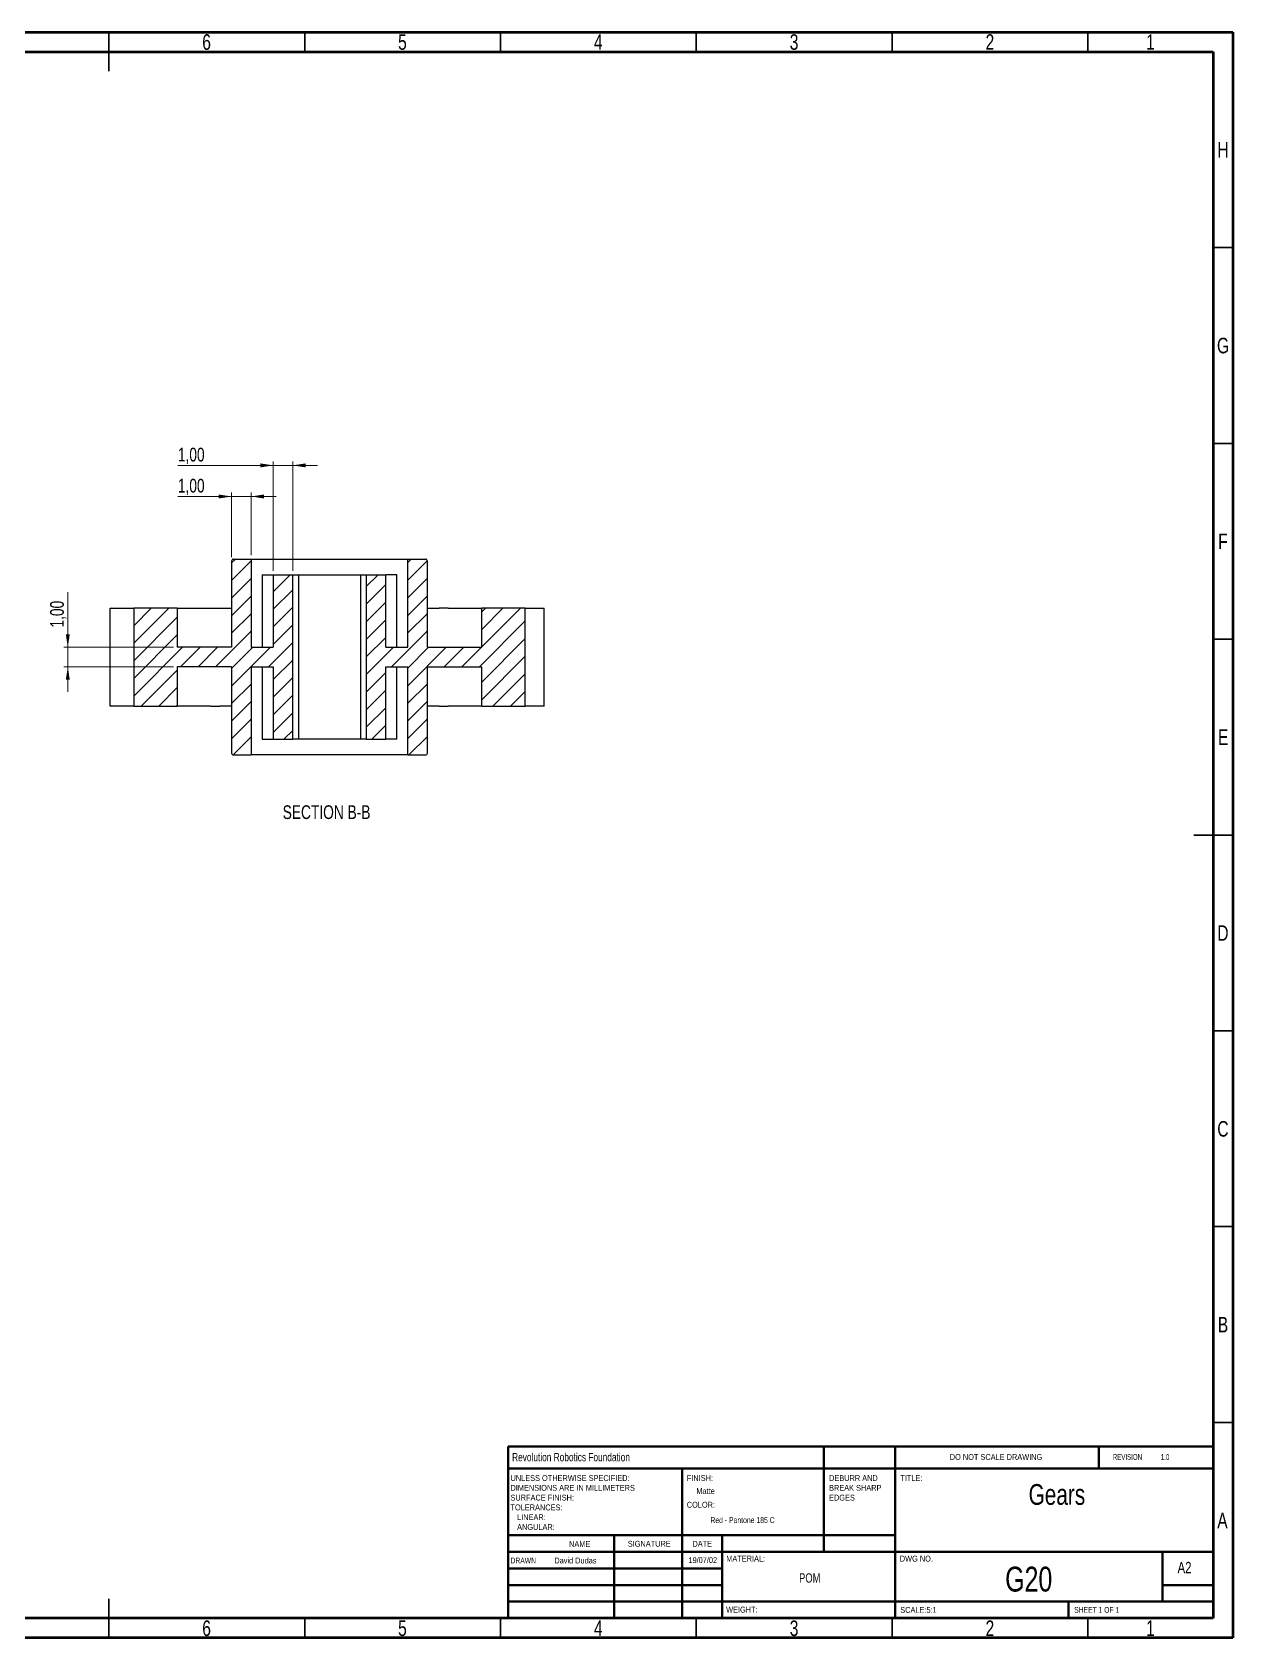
# Model space of a CAD drawing. Header units: millimetres. Extents: x 15 to 589, y 5 to 415.
# Drawn here: x 282.4 to 589, y 5 to 415 of the extents above; entities that cross this region are included whole.
import ezdxf

# ---------------------------------------------------------------- set-up
doc = ezdxf.new("R2010")
doc.units = ezdxf.units.MM
doc.styles.add('SLDTEXTSTYLE0', font='TXT', dxfattribs={"width": 0.75})
doc.styles.add('SLDTEXTSTYLE1', font='TXT', dxfattribs={"width": 0.686449})
doc.styles.add('SLDTEXTSTYLE2', font='TXT', dxfattribs={"width": 0.625})
doc.styles.add('SLDTEXTSTYLE3', font='TXT', dxfattribs={"width": 0.6875})
doc.styles.add('SLDTEXTSTYLE4', font='TXT', dxfattribs={"width": 0.697368})
doc.dimstyles.new('SLDDIMSTYLE1', dxfattribs={"dimtxt": 3.5, "dimasz": 3.302, "dimexe": 0, "dimexo": 0.0625, "dimgap": 0.875, "dimtad": 1, "dimlfac": 0.2, "dimrnd": 1e-09, "dimzin": 12, "dimdsep": 46, "dimtxsty": 'SLDTEXTSTYLE0', "dimsah": 1, "dimcen": 0.09, "dimadec": 0, "dimazin": 3, "dimtfac": 1, "dimtmove": 0, "dimatfit": 0, "dimfxl": 0, "dimfrac": 2, "dimtolj": 1, "dimtzin": 12, "dimarcsym": 0})

# ---------------------------------------------------------------- blocks, each defined once
blk = doc.blocks.new('SW_NOTE_0')
at = {"color": 0, "linetype": 'Continuous', "lineweight": 0, "char_height": 1.5, "attachment_point": 1, "style": 'SLDTEXTSTYLE0'}
for s, insert in [('UNLESS OTHERWISE SPECIFIED:', (0, 1.93)), ('SURFACE FINISH:', (0, -3.07)), ('DIMENSIONS ARE IN MILLIMETERS', (0, -0.57)), ('TOLERANCES:', (0, -5.57)), ('LINEAR:', (1.69, -8.07)), ('ANGULAR:', (1.69, -10.57))]:
    blk.add_mtext(s, dxfattribs=dict(at, insert=insert))
blk = doc.blocks.new('SW_NOTE_0_1')
at = {"color": 0, "linetype": 'Continuous', "lineweight": 0, "char_height": 1.5, "attachment_point": 1, "style": 'SLDTEXTSTYLE0'}
for s, insert in [('DEBURR AND', (0, 1.93)), ('BREAK SHARP', (0, -0.57)), ('EDGES', (0, -3.07))]:
    blk.add_mtext(s, dxfattribs=dict(at, insert=insert))
blk = doc.blocks.new('_D_13')
at = {"color": 7, "linetype": 'Continuous', "lineweight": 0}
for p, q in [((291.52, 257.93), (291.52, 272.02)), ((318.48, 257.93), (290.52, 257.93)), ((291.52, 257.93), (291.52, 252.93)), ((318.48, 252.93), (290.52, 252.93)), ((291.52, 252.93), (291.52, 246.58))]:
    blk.add_line(p, q, dxfattribs=at)
at = {"color": 7, "linetype": 'Continuous', "lineweight": 18}
for points in [[(291.52, 257.93), (292.02, 261.23), (291.01, 261.23)], [(291.52, 252.93), (291.01, 249.63), (292.02, 249.63)]]:
    blk.add_solid(points, dxfattribs=at)
at = {"color": 7, "linetype": 'Continuous', "lineweight": 18, "insert": (287, 262.97), "char_height": 3.5, "attachment_point": 1, "rotation": 90, "style": 'SLDTEXTSTYLE0'}
blk.add_mtext('1,00', dxfattribs=at)
blk = doc.blocks.new('_D_14')
at = {"color": 7, "linetype": 'Continuous', "lineweight": 0}
for p, q in [((333.34, 296.43), (319.62, 296.43)), ((333.34, 280.93), (333.34, 297.43)), ((333.34, 296.43), (338.34, 296.43)), ((338.34, 281.43), (338.34, 297.43)), ((338.34, 296.43), (344.69, 296.43))]:
    blk.add_line(p, q, dxfattribs=at)
at = {"color": 7, "linetype": 'Continuous', "lineweight": 18}
for points in [[(333.34, 296.43), (330.04, 296.94), (330.04, 295.92)], [(338.34, 296.43), (341.64, 295.92), (341.64, 296.94)]]:
    blk.add_solid(points, dxfattribs=at)
at = {"color": 7, "linetype": 'Continuous', "lineweight": 18, "insert": (319.62, 300.94), "char_height": 3.5, "attachment_point": 1, "style": 'SLDTEXTSTYLE0'}
blk.add_mtext('1,00', dxfattribs=at)
blk = doc.blocks.new('_D_15')
at = {"color": 7, "linetype": 'Continuous', "lineweight": 0}
for p, q in [((343.96, 304.37), (319.62, 304.37)), ((343.96, 277.43), (343.96, 305.37)), ((343.96, 304.37), (348.96, 304.37)), ((348.96, 277.43), (348.96, 305.37)), ((348.96, 304.37), (355.31, 304.37))]:
    blk.add_line(p, q, dxfattribs=at)
at = {"color": 7, "linetype": 'Continuous', "lineweight": 18}
for points in [[(343.96, 304.37), (340.66, 304.88), (340.66, 303.86)], [(348.96, 304.37), (352.26, 303.86), (352.26, 304.88)]]:
    blk.add_solid(points, dxfattribs=at)
at = {"color": 7, "linetype": 'Continuous', "lineweight": 18, "insert": (319.62, 308.88), "char_height": 3.5, "attachment_point": 1, "style": 'SLDTEXTSTYLE0'}
blk.add_mtext('1,00', dxfattribs=at)

msp = doc.modelspace()

# ---------------------------------------------------------------- hatches: boundary and pattern name
at = {"linetype": 'Continuous', "lineweight": 18}
h = msp.add_hatch(dxfattribs=at)
h.set_pattern_fill('ANSI31', style=0)
edge = h.paths.add_edge_path(flags=0)
edge.add_line((319.479, 267.931), (308.349, 267.931))
edge.add_line((308.349, 267.931), (308.349, 242.931))
edge.add_line((308.349, 242.931), (319.479, 242.931))
edge.add_line((319.479, 242.931), (319.479, 252.931))
edge.add_line((319.479, 252.931), (333.338, 252.931))
edge.add_line((333.338, 252.931), (333.338, 230.931))
edge.add_arc((333.838, 230.931), 0.5, 180, 270)
edge.add_line((333.838, 230.431), (338.338, 230.431))
edge.add_line((338.338, 230.431), (338.338, 252.931))
edge.add_line((338.338, 252.931), (343.963, 252.931))
edge.add_line((343.963, 252.931), (343.963, 234.431))
edge.add_line((343.963, 234.431), (348.963, 234.431))
edge.add_line((348.963, 234.431), (348.963, 276.431))
edge.add_line((348.963, 276.431), (343.963, 276.431))
edge.add_line((343.963, 276.431), (343.963, 257.931))
edge.add_line((343.963, 257.931), (338.338, 257.931))
edge.add_line((338.338, 257.931), (338.338, 280.431))
edge.add_line((338.338, 280.431), (333.838, 280.431))
edge.add_arc((333.838, 279.931), 0.5, 90, 180)
edge.add_line((333.338, 279.931), (333.338, 257.931))
edge.add_line((333.338, 257.931), (319.479, 257.931))
edge.add_line((319.479, 257.931), (319.479, 267.931))
h = msp.add_hatch(dxfattribs=at)
h.set_pattern_fill('ANSI31', style=0)
edge = h.paths.add_edge_path(flags=0)
edge.add_line((397.196, 252.931), (397.196, 242.931))
edge.add_line((397.196, 242.931), (408.326, 242.931))
edge.add_line((408.326, 242.931), (408.326, 267.931))
edge.add_line((408.326, 267.931), (397.196, 267.931))
edge.add_line((397.196, 267.931), (397.196, 257.931))
edge.add_line((397.196, 257.931), (383.338, 257.931))
edge.add_line((383.338, 257.931), (383.338, 279.931))
edge.add_arc((382.838, 279.931), 0.5, 0, 90)
edge.add_line((382.838, 280.431), (378.338, 280.431))
edge.add_line((378.338, 280.431), (378.338, 257.931))
edge.add_line((378.338, 257.931), (372.713, 257.931))
edge.add_line((372.713, 257.931), (372.713, 276.431))
edge.add_line((372.713, 276.431), (367.713, 276.431))
edge.add_line((367.713, 276.431), (367.713, 234.431))
edge.add_line((367.713, 234.431), (372.713, 234.431))
edge.add_line((372.713, 234.431), (372.713, 252.931))
edge.add_line((372.713, 252.931), (378.338, 252.931))
edge.add_line((378.338, 252.931), (378.338, 230.431))
edge.add_line((378.338, 230.431), (382.838, 230.431))
edge.add_arc((382.838, 230.931), 0.5, 270, 360)
edge.add_line((383.338, 230.931), (383.338, 252.931))
edge.add_line((383.338, 252.931), (397.196, 252.931))

# ---------------------------------------------------------------- linework, layer by layer
at = {"color": 7, "linetype": 'Continuous', "lineweight": 70}
for p, q in [((15, 415), (589, 415)), ((589, 415), (589, 5)), ((20, 410), (584, 410)), ((584, 410), (584, 10)), ((584, 10), (20, 10)), ((589, 5), (15, 5))]:
    msp.add_line(p, q, dxfattribs=at)
at = {"color": 7, "linetype": 'Continuous', "lineweight": 35}
for p, q in [((302, 415), (302, 405)), ((302, 410), (302, 415)), ((352, 410), (352, 415)), ((402, 410), (402, 415)), ((452, 410), (452, 415)), ((502, 410), (502, 415)), ((552, 410), (552, 415)), ((584, 360), (589, 360)), ((584, 310), (589, 310)), ((584, 260), (589, 260)), ((589, 210), (579, 210)), ((584, 210), (589, 210)), ((584, 160), (589, 160)), ((584, 110), (589, 110)), ((584, 60), (589, 60)), ((302, 5), (302, 15)), ((302, 10), (302, 5)), ((352, 10), (352, 5)), ((402, 10), (402, 5)), ((452, 10), (452, 5)), ((502, 10), (502, 5)), ((552, 10), (552, 5))]:
    msp.add_line(p, q, dxfattribs=at)
at = {"color": 7, "linetype": 'Continuous', "lineweight": 25}
for p, q in [((333.338, 279.931), (333.338, 257.931)), ((333.838, 280.431), (338.338, 280.431)), ((338.338, 280.431), (338.338, 257.931)), ((338.338, 280.431), (344.196, 280.431)), ((344.196, 280.431), (378.338, 280.431)), ((378.338, 257.931), (378.338, 280.431)), ((378.338, 280.431), (382.838, 280.431)), ((383.338, 257.931), (383.338, 279.931)), ((341.176, 276.431), (341.176, 257.931)), ((341.176, 276.431), (343.963, 276.431)), ((343.963, 276.431), (343.963, 257.931)), ((343.963, 276.431), (348.963, 276.431)), ((348.963, 234.431), (348.963, 276.431)), ((348.963, 276.431), (350.463, 276.431)), ((350.463, 276.431), (350.463, 234.431)), ((350.463, 276.431), (366.213, 276.431)), ((366.213, 276.431), (366.213, 234.431)), ((366.213, 276.431), (367.713, 276.431)), ((367.713, 276.431), (367.713, 234.431)), ((367.713, 276.431), (372.713, 276.431)), ((372.713, 257.931), (372.713, 276.431)), ((375.5, 276.431), (372.713, 276.431)), ((375.5, 257.931), (375.5, 276.431)), ((302.313, 242.931), (302.313, 267.931)), ((302.313, 267.931), (302.903, 267.931)), ((302.903, 267.931), (303.694, 267.931)), ((303.694, 267.931), (304.492, 267.931)), ((304.492, 267.931), (305.294, 267.931)), ((305.294, 267.931), (306.101, 267.931)), ((306.101, 267.931), (306.912, 267.931)), ((306.912, 267.931), (307.726, 267.931)), ((307.726, 267.931), (308.349, 267.931)), ((308.349, 267.931), (308.349, 242.931)), ((319.479, 267.931), (308.349, 267.931)), ((319.479, 267.931), (319.479, 257.931)), ((319.479, 267.931), (329.15, 267.931)), ((329.15, 267.931), (333.338, 267.931)), ((383.338, 267.931), (386.37, 267.931)), ((388.599, 267.931), (386.37, 267.931)), ((388.599, 267.931), (397.196, 267.931)), ((397.196, 257.931), (397.196, 267.931)), ((408.326, 267.931), (397.196, 267.931)), ((408.326, 242.931), (408.326, 267.931)), ((408.326, 267.931), (409.038, 267.931)), ((409.038, 267.931), (409.778, 267.931)), ((409.778, 267.931), (410.507, 267.931)), ((410.507, 267.931), (411.227, 267.931)), ((411.227, 267.931), (411.935, 267.931)), ((411.935, 267.931), (412.633, 267.931)), ((412.633, 267.931), (413.148, 267.931)), ((413.148, 242.931), (413.148, 267.931)), ((333.338, 257.931), (319.479, 257.931)), ((338.338, 257.931), (343.963, 257.931)), ((372.713, 257.931), (378.338, 257.931)), ((383.338, 257.931), (397.196, 257.931)), ((333.338, 252.931), (319.479, 252.931)), ((319.479, 252.931), (319.479, 242.931)), ((333.338, 252.931), (333.338, 230.931)), ((338.338, 252.931), (343.963, 252.931)), ((338.338, 252.931), (338.338, 230.431)), ((341.176, 252.931), (341.176, 234.431)), ((343.963, 252.931), (343.963, 234.431)), ((372.713, 252.931), (378.338, 252.931)), ((372.713, 234.431), (372.713, 252.931)), ((375.5, 234.431), (375.5, 252.931)), ((378.338, 230.431), (378.338, 252.931)), ((383.338, 230.931), (383.338, 252.931)), ((383.338, 252.931), (397.196, 252.931)), ((397.196, 242.931), (397.196, 252.931)), ((302.903, 242.931), (302.313, 242.931)), ((303.694, 242.931), (302.903, 242.931)), ((304.492, 242.931), (303.694, 242.931)), ((305.294, 242.931), (304.492, 242.931)), ((306.101, 242.931), (305.294, 242.931)), ((306.912, 242.931), (306.101, 242.931)), ((307.726, 242.931), (306.912, 242.931)), ((308.349, 242.931), (307.726, 242.931)), ((308.349, 242.931), (319.479, 242.931)), ((328.077, 242.931), (319.479, 242.931)), ((328.077, 242.931), (330.305, 242.931)), ((333.338, 242.931), (330.305, 242.931)), ((386.37, 242.931), (383.338, 242.931)), ((386.37, 242.931), (388.599, 242.931)), ((397.196, 242.931), (388.599, 242.931)), ((397.196, 242.931), (408.326, 242.931)), ((409.038, 242.931), (408.326, 242.931)), ((409.778, 242.931), (409.038, 242.931)), ((410.507, 242.931), (409.778, 242.931)), ((411.227, 242.931), (410.507, 242.931)), ((411.935, 242.931), (411.227, 242.931)), ((412.633, 242.931), (411.935, 242.931)), ((413.148, 242.931), (412.633, 242.931)), ((341.176, 234.431), (343.963, 234.431)), ((343.963, 234.431), (348.963, 234.431)), ((350.463, 234.431), (348.963, 234.431)), ((366.213, 234.431), (350.463, 234.431)), ((367.713, 234.431), (366.213, 234.431)), ((367.713, 234.431), (372.713, 234.431)), ((375.5, 234.431), (372.713, 234.431)), ((333.838, 230.431), (338.338, 230.431)), ((344.196, 230.431), (338.338, 230.431)), ((378.338, 230.431), (344.196, 230.431)), ((378.338, 230.431), (382.838, 230.431))]:
    msp.add_line(p, q, dxfattribs=at)
at = {"color": 7, "linetype": 'Continuous', "lineweight": 50}
for p, q in [((404, 53.839), (403.976, 10)), ((404, 53.839), (584, 53.839)), ((484.6, 53.839), (484.585, 26.956)), ((502.8, 53.839), (502.776, 9.946)), ((554.797, 48.226), (554.8, 53.839)), ((583.997, 48.226), (403.997, 48.226)), ((448.396, 48.226), (448.375, 9.976)), ((502.8, 31.25), (404, 31.25)), ((430.991, 31.25), (430.991, 10)), ((458.6, 10), (458.6, 31.25)), ((458.6, 27), (404, 27)), ((458.6, 27), (584, 27)), ((571, 14.25), (571, 27)), ((458.6, 22.75), (404, 22.75)), ((458.6, 18.5), (404, 18.5)), ((584, 18.5), (571, 18.5)), ((404, 14.25), (584, 14.25)), ((547, 10), (547, 14.25))]:
    msp.add_line(p, q, dxfattribs=at)
at = {"color": 7, "linetype": 'Continuous', "lineweight": 25}
for centre, start, end in [((333.838, 279.931), 90, 180), ((382.838, 279.931), 0, 90), ((333.838, 230.931), 180, 270), ((382.838, 230.931), 270, 0)]:
    msp.add_arc(centre, 0.5, start, end, dxfattribs=at)

# ---------------------------------------------------------------- block references
at = {"color": 7, "linetype": 'Continuous', "lineweight": 0}
for name, p in [('SW_NOTE_0', (404.554, 44.632)), ('SW_NOTE_0_1', (485.894, 44.632))]:
    msp.add_blockref(name, p, dxfattribs=at)

# ---------------------------------------------------------------- texts
for s, insert, char_height, attachment_point, style in [('6', (326.96, 414.452), 3.969, 2, 'SLDTEXTSTYLE0'), ('5', (376.96, 414.452), 3.969, 2, 'SLDTEXTSTYLE0'), ('4', (426.96, 414.452), 3.969, 2, 'SLDTEXTSTYLE0'), ('3', (476.96, 414.452), 3.969, 2, 'SLDTEXTSTYLE0'), ('2', (526.96, 414.452), 3.969, 2, 'SLDTEXTSTYLE0'), ('1', (567.96, 414.452), 3.969, 2, 'SLDTEXTSTYLE0'), ('H', (586.49, 386.952), 3.969, 2, 'SLDTEXTSTYLE0'), ('G', (586.487, 336.952), 3.969, 2, 'SLDTEXTSTYLE0'), ('F', (586.458, 286.952), 3.969, 2, 'SLDTEXTSTYLE0'), ('E', (586.508, 236.952), 3.969, 2, 'SLDTEXTSTYLE0'), ('SECTION B-B', (357.599, 217.583), 3.5, 2, 'SLDTEXTSTYLE0'), ('D', (586.453, 186.952), 3.969, 2, 'SLDTEXTSTYLE0'), ('C', (586.459, 136.952), 3.969, 2, 'SLDTEXTSTYLE0'), ('B', (586.471, 86.952), 3.969, 2, 'SLDTEXTSTYLE0'), ('Revolution Robotics Foundation', (404.963, 52.212), 2.11667, 1, 'SLDTEXTSTYLE0'), ('DO NOT SCALE DRAWING', (516.715, 51.937), 1.5, 1, 'SLDTEXTSTYLE0'), ('REVISION           1.0', (558.327, 51.937), 1.5, 1, 'SLDTEXTSTYLE2'), ('FINISH:', (449.564, 46.566), 1.5, 1, 'SLDTEXTSTYLE0'), ('TITLE:', (504.09, 46.576), 1.5, 1, 'SLDTEXTSTYLE0'), ('Matte', (452.005, 43.238), 1.4986, 1, 'SLDTEXTSTYLE0'), ('Gears', (544.069, 44.266), 5.2917, 2, 'SLDTEXTSTYLE0'), ('COLOR:', (449.564, 39.742), 1.5, 1, 'SLDTEXTSTYLE0'), ('A', (586.34, 36.952), 3.969, 2, 'SLDTEXTSTYLE0'), ('Red - Pantone 185 C', (463.792, 35.826), 1.4986, 2, 'SLDTEXTSTYLE4'), ('NAME', (419.506, 29.716), 1.5, 1, 'SLDTEXTSTYLE0'), ('SIGNATURE', (434.494, 29.776), 1.5, 1, 'SLDTEXTSTYLE0'), ('DATE', (451.008, 29.776), 1.5, 1, 'SLDTEXTSTYLE0'), ('DRAWN', (404.554, 25.505), 1.5, 1, 'SLDTEXTSTYLE1'), ('David Dudas', (421.125, 25.503), 1.4986, 2, 'SLDTEXTSTYLE0'), ('19/07/02', (453.647, 25.603), 1.4986, 2, 'SLDTEXTSTYLE0'), ('MATERIAL:', (459.646, 25.986), 1.5, 1, 'SLDTEXTSTYLE0'), ('DWG NO.', (503.953, 25.986), 1.5, 1, 'SLDTEXTSTYLE0'), ('POM', (480.966, 21.486), 2.3813, 2, 'SLDTEXTSTYLE0'), ('G20', (536.875, 23.181), 6.35, 2, 'SLDTEXTSTYLE0'), ('A2', (574.871, 24.406), 2.9104, 1, 'SLDTEXTSTYLE0'), ('WEIGHT:', (459.618, 12.949), 1.4986, 1, 'SLDTEXTSTYLE0'), ('SCALE:5:1', (504.074, 12.9), 1.5, 1, 'SLDTEXTSTYLE0'), ('SHEET 1 OF 1', (548.478, 12.9), 1.5, 1, 'SLDTEXTSTYLE3'), ('6', (326.96, 9.452), 3.969, 2, 'SLDTEXTSTYLE0'), ('5', (376.96, 9.452), 3.969, 2, 'SLDTEXTSTYLE0'), ('4', (426.96, 9.452), 3.969, 2, 'SLDTEXTSTYLE0'), ('3', (476.96, 9.452), 3.969, 2, 'SLDTEXTSTYLE0'), ('2', (526.96, 9.452), 3.969, 2, 'SLDTEXTSTYLE0'), ('1', (567.96, 9.452), 3.969, 2, 'SLDTEXTSTYLE0')]:
    msp.add_mtext(s, dxfattribs=dict(at, insert=insert, char_height=char_height, attachment_point=attachment_point, style=style))

# ---------------------------------------------------------------- dimensions: what is measured, and where the dimension line sits
at = {"color": 7, "linetype": 'Continuous', "lineweight": 18}
for base, p1, p2, picture, middle in [((348.963, 304.37), (343.963, 276.431), (348.963, 276.431), '_D_15', (324.148, 304.37)), ((338.338, 296.431), (333.338, 279.931), (338.338, 280.431), '_D_14', (324.148, 296.431))]:
    dim = msp.add_linear_dim(base=base, p1=p1, p2=p2, dimstyle='SLDDIMSTYLE1', dxfattribs=at)
    dim.commit()
    dim.dimension.update_dxf_attribs({"geometry": picture, "text_midpoint": middle, "dimtype": 160})
dim = msp.add_linear_dim(base=(291.516, 252.931), p1=(319.479, 257.931), p2=(319.479, 252.931), angle=90, dimstyle='SLDDIMSTYLE1', dxfattribs=at)
dim.commit()
dim.dimension.update_dxf_attribs({"geometry": '_D_13', "text_midpoint": (291.516, 267.495), "dimtype": 160})

doc.saveas('drawing.dxf')
